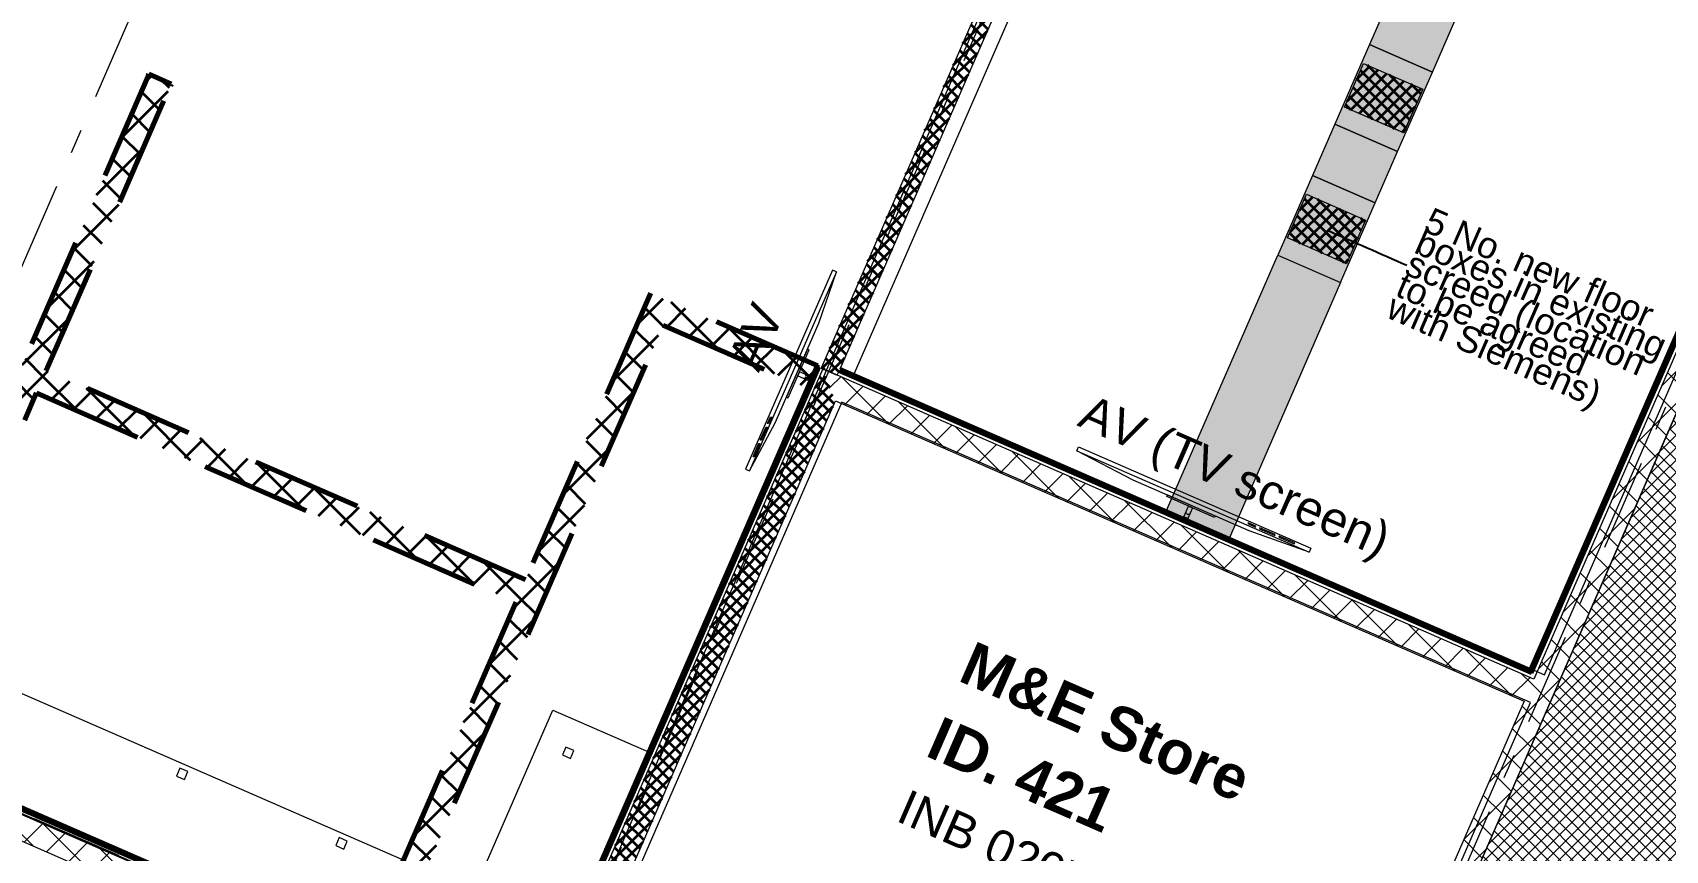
# Model space of a CAD drawing. Header units: millimetres. Extents: x -99530 to 1067232, y -97212 to 137997.
# Drawn here: x 998482 to 1007882, y 3799 to 8505 of the extents above; entities that cross this region are included whole.
import ezdxf
from ezdxf.enums import TextEntityAlignment as Align

# ---------------------------------------------------------------- set-up
doc = ezdxf.new("R2010")
doc.units = ezdxf.units.MM
doc.header["$MEASUREMENT"] = 0
doc.linetypes.add('Double Dashed', pattern=[1093.611073, 529.166651, -211.666656, 141.111112, -211.666656])
doc.linetypes.add('Long Dashed', pattern=[1058.333302, 634.99999, -423.333311])
for name, color, linetype in [('A-15-MG_Structural_Grid', 7, 'Continuous'), ('A-25-M_Wall_Ext', 7, 'Continuous'), ('A-25-M_Wall_Int', 7, 'Continuous'), ('Demolished_A-25-M_Wall_Int', 7, 'Continuous'), ('New_A-05-M_Gross_Int_Siemens', 7, 'Continuous'), ('New_A-25-M_Wall_Int', 7, 'Continuous')]:
    doc.layers.add(name, color=color, linetype=linetype)
for name, color, linetype, lineweight, true_color in [('A-15-MG_Structural_Grid_Pen_No__163', 7, 'Continuous', 0, 0x750077), ('A-25-M_Wall_Int_Pen_No__102', 7, 'Continuous', 15, 0xcccccc), ('A-25-M_Wall_Int_Pen_No__107', 7, 'Continuous', 15, 0xa6a6a6), ('New_A-05-M_Gross_Int_Siemens_Pen_No__74', 7, 'Continuous', 20, 0x606060), ('New_A-25-M_Wall_Int_Pen_No__27', 7, 'Continuous', 50, 0x2a2a2a)]:
    doc.layers.add(name, color=color, linetype=linetype, lineweight=lineweight, true_color=true_color)
for name, color, linetype, lineweight in [('A-25-M_Wall_Ext_Pen_No__4', 7, 'Continuous', 20), ('A-25-M_Wall_Ext_Pen_No__89', 8, 'Continuous', 20), ('A-25-M_Wall_Int_Pen_No__1', 7, 'Continuous', 13), ('A-25-M_Wall_Int_Pen_No__87', 8, 'Continuous', 20), ('A-95-H_Fill_Plan_FloorTrunking_Pen_No__1', 7, 'Continuous', 13), ('A-95-H_Fill_Plan_FloorTrunking_Pen_No__101', 252, 'Continuous', 15), ('Demolished_A-25-M_Wall_Int_Pen_No__175', 1, 'Continuous', 35), ('Demolished_A-25-M_Wall_Int_Pen_No__177', 1, 'Continuous', 70), ('New_A-25-M_Wall_Int_Pen_No__1', 7, 'Continuous', 13), ('New_A-25-M_Wall_Int_Pen_No__155', 5, 'Continuous', 35), ('New_A-95-H_Fill_Plan_FloorTrunking_Pen_No__1', 7, 'Continuous', 13), ('New_A-95-H_Fill_Plan_FloorTrunking_Pen_No__155', 5, 'Continuous', 35), ('New_A-95-P_Text_1_50_GA_Pen_No__1', 7, 'Continuous', 13), ('New_A-95-P_Text_1_50_GA_Pen_No__85', 8, 'Continuous', 20), ('New_ArchiCAD Zone Stamps_Pen_No__6', 7, 'Continuous', 35), ('New_ArchiCAD Zone Stamps_Pen_No__9', 7, 'Continuous', 13)]:
    doc.layers.add(name, color=color, linetype=linetype, lineweight=lineweight)
doc.styles.add('GENERATED_STYLE_1', font='')
doc.styles.add('GENERATED_STYLE_3', font='')
doc.styles.add('GENERATED_STYLE_4', font='')
doc.styles.get('GENERATED_STYLE_1').set_extended_font_data('Arial', bold=True)
doc.styles.get('GENERATED_STYLE_3').set_extended_font_data('Arial')
doc.styles.get('GENERATED_STYLE_4').set_extended_font_data('Swis721 BT')
doc.dimstyles.new('GENERATED_STYLE__2', dxfattribs={"dimtxt": 0.18, "dimasz": 182.4, "dimexe": 0.18, "dimexo": 0.0625, "dimgap": 0.09, "dimtad": 0, "dimtih": 1, "dimtoh": 1, "dimdec": 4, "dimzin": 0, "dimdsep": 46, "dimcen": 0.09, "dimadec": 0, "dimazin": 0, "dimtfac": 1, "dimtdec": 4, "dimtmove": 0, "dimatfit": 3, "dimldrblk": 'ARROWHEAD_5', "dimfxl": 1, "dimtolj": 1, "dimtzin": 0, "dimarcsym": 0})
pattern_1 = [(45, (976938, 0), (-35.35534, 35.35534), []), (135, (976938, 0), (35.35534, 35.35534), [])]
pattern_2 = [(45, (976938, 0), (-91.9239, 91.9239), []), (135, (976938, 0), (91.9239, 91.9239), [])]

# ---------------------------------------------------------------- blocks, each defined once
blk = doc.blocks.new('Meeting Room_INB 0202_48_3', base_point=(1006931.7, 8916.2))
at = {"layer": 'New_A-05-M_Gross_Int_Siemens_Pen_No__74', "linetype": 'Continuous'}
for p, q in [((1006106.4, 13178.4), (1003212.8, 6542.4)), ((1007186.4, 4809.7), (1010080, 11445.7)), ((1003212.8, 6542.4), (1007186.4, 4809.7))]:
    blk.add_line(p, q, dxfattribs=at)
at = {"layer": 'New_ArchiCAD Zone Stamps_Pen_No__6'}
for tag, height, style, p in [('ROOM_NAME', 250, 'GENERATED_STYLE_1', (1006308.5, 10384.4)), ('zoneNameLine2', 250, 'GENERATED_STYLE_1', (1006120.1, 9952.3)), ('ROOM_NUMBER', 200, 'GENERATED_STYLE_3', (1005931.7, 9531.6)), ('measuredAreaCode', 200, 'GENERATED_STYLE_3', (1005774.6, 9171.5)), ('DUMMY_649', 200, 'GENERATED_STYLE_3', (1006082, 9037.4)), ('DUMMY_650', 200, 'GENERATED_STYLE_3', (1006571.4, 8824)), ('DUMMY_651', 133.3, 'GENERATED_STYLE_3', (1006850.7, 8717.5))]:
    blk.add_attdef(tag, text='', height=height, rotation=336.44041, dxfattribs=dict(at, style=style)).set_placement(p, align=Align.TOP_LEFT)
blk = doc.blocks.new('M&E Store_INB 0207_49_3', base_point=(1004237, 3664.8))
at = {"layer": 'New_A-05-M_Gross_Int_Siemens_Pen_No__74', "linetype": 'Continuous'}
for p, q in [((1003140.9, 6377.4), (1001519.7, 2659.5)), ((1007105.3, 4648.7), (1003140.9, 6377.4)), ((1005484.1, 930.8), (1007105.3, 4648.7))]:
    blk.add_line(p, q, dxfattribs=at)
at = {"layer": 'New_ArchiCAD Zone Stamps_Pen_No__6'}
for tag, height, style, p in [('ROOM_NAME', 250, 'GENERATED_STYLE_1', (1003901.8, 5007.4)), ('zoneNameLine2', 250, 'GENERATED_STYLE_1', (1003713.3, 4575.3)), ('ROOM_NUMBER', 200, 'GENERATED_STYLE_3', (1003524.9, 4154.6)), ('measuredAreaCode', 200, 'GENERATED_STYLE_3', (1003367.9, 3794.5)), ('DUMMY_649', 200, 'GENERATED_STYLE_3', (1003675.3, 3660.4)), ('DUMMY_650', 200, 'GENERATED_STYLE_3', (1004164.6, 3447.1)), ('DUMMY_651', 133.3, 'GENERATED_STYLE_3', (1004443.9, 3340.5))]:
    blk.add_attdef(tag, text='', height=height, rotation=336.44041, dxfattribs=dict(at, style=style)).set_placement(p, align=Align.TOP_LEFT)
blk = doc.blocks.new('Siemens Lounge_INB 0201_50_3', base_point=(998963, 10315.2))
at = {"layer": 'New_A-05-M_Gross_Int_Siemens_Pen_No__74', "linetype": 'Continuous'}
for p, q in [((1001391.4, 2715.5), (1005868, 13080.2)), ((997265.3, 4514.6), (1001391.4, 2715.5))]:
    blk.add_line(p, q, dxfattribs=at)
at = {"layer": 'New_ArchiCAD Zone Stamps_Pen_No__6'}
for tag, height, style, p in [('ROOM_NAME', 250, 'GENERATED_STYLE_1', (998165, 11859.6)), ('zoneNameLine2', 250, 'GENERATED_STYLE_1', (997976.6, 11427.5)), ('ROOM_NUMBER', 200, 'GENERATED_STYLE_3', (997788.1, 11006.8)), ('measuredAreaCode', 200, 'GENERATED_STYLE_3', (997631.1, 10646.7)), ('DUMMY_649', 200, 'GENERATED_STYLE_3', (997938.5, 10512.7)), ('DUMMY_650', 200, 'GENERATED_STYLE_3', (998567.7, 10238.3)), ('DUMMY_651', 133.3, 'GENERATED_STYLE_3', (998847, 10131.8))]:
    blk.add_attdef(tag, text='', height=height, rotation=336.44041, dxfattribs=dict(at, style=style)).set_placement(p, align=Align.TOP_LEFT)
blk = doc.blocks.new('Workshop_INB 0206_68_3', base_point=(1018741.5, 2737))
at = {"layer": 'New_A-05-M_Gross_Int_Siemens_Pen_No__74', "linetype": 'Continuous'}
blk.add_line((1010088.4, 11230.1), (1005576.4, 882.5), dxfattribs=at)
at = {"layer": 'New_ArchiCAD Zone Stamps_Pen_No__9'}
for tag, height, style, p in [('ROOM_NAME', 250, 'GENERATED_STYLE_1', (1018435.4, 4067)), ('zoneNameLine2', 250, 'GENERATED_STYLE_1', (1018247, 3634.8)), ('ROOM_NUMBER', 200, 'GENERATED_STYLE_3', (1018058.6, 3214.1)), ('measuredAreaCode', 200, 'GENERATED_STYLE_3', (1017901.5, 2854)), ('DUMMY_649', 200, 'GENERATED_STYLE_3', (1018208.9, 2720)), ('DUMMY_650', 200, 'GENERATED_STYLE_3', (1018838.1, 2445.6)), ('DUMMY_651', 133.3, 'GENERATED_STYLE_3', (1019117.4, 2339.1))]:
    blk.add_attdef(tag, text='', height=height, rotation=336.44041, dxfattribs=dict(at, style=style)).set_placement(p, align=Align.TOP_LEFT)
blk = doc.blocks.new('Slab_9_3', base_point=(996111.6, 5053.4))
at = {"layer": 'A-25-M_Wall_Ext_Pen_No__89', "linetype": 'Continuous', "flags": 128}
blk.add_lwpolyline([(996111.6, 5053.4), (996351.4, 5603.4), (1001024.5, 3565.7), (1001477.9, 4605.5), (1002027.8, 4365.7), (1001334.6, 2775.9)], close=True, dxfattribs=at)
blk = doc.blocks.new('Wall_125_3', base_point=(991379.8, 7072.9))
at = {"layer": 'A-25-M_Wall_Int_Pen_No__107', "linetype": 'Continuous'}
h = blk.add_hatch(dxfattribs=at)
h.set_pattern_fill('Concrete_Block_0003', color=256, style=0, pattern_type=2)
h.set_pattern_definition(pattern_2)
h.paths.add_polyline_path([(997262.4, 4507.8), (997206.4, 4379.5), (1003794.8, 1506.6), (1003850.8, 1635)])
h = blk.add_hatch(dxfattribs=at)
h.set_pattern_fill('Plaster_0003', color=256, style=0, pattern_type=2)
h.set_pattern_definition([(156.44035, (976938, 0), (69.2307, 158.7675), [0, -100]), (156.44035, (976857.55, -59.4), (69.2307, 158.7675), [0, -100])])
h.paths.add_polyline_path([(997206.4, 4379.5), (997186.4, 4333.7), (1003774.8, 1460.8), (1003794.8, 1506.6)])
at = {"layer": 'A-25-M_Wall_Int_Pen_No__1', "linetype": 'Continuous'}
blk.add_line((1003794.8, 1506.6), (997206.4, 4379.5), dxfattribs=at)
at = {"layer": 'A-25-M_Wall_Int_Pen_No__1', "linetype": 'Continuous', "flags": 128}
blk.add_lwpolyline([(1001355.3, 2723.1), (997262.4, 4507.8)], dxfattribs=at)
blk = doc.blocks.new('Wall_126_3', base_point=(1005448, 938.5))
at = {"layer": 'A-25-M_Wall_Int_Pen_No__107', "linetype": 'Continuous'}
h = blk.add_hatch(dxfattribs=at)
h.set_pattern_fill('Concrete_Block_0003', color=256, style=0, pattern_type=2)
h.set_pattern_definition(pattern_2)
h.paths.add_polyline_path([(1010034.8, 11457.3), (1006665.1, 3729.5), (1006793.4, 3673.6), (1010163.1, 11401.3)])
at = {"layer": 'A-25-M_Wall_Int_Pen_No__1', "linetype": 'Continuous', "flags": 128}
for points in [[(1006793.4, 3673.6), (1010163.1, 11401.3)], [(1010034.8, 11457.3), (1007125.2, 4784.7)], [(1007069.2, 4656.3), (1006665.1, 3729.5)]]:
    blk.add_lwpolyline(points, dxfattribs=at)
blk = doc.blocks.new('Wall_127_3', base_point=(1006024.3, 13205.7))
at = {"layer": 'New_A-25-M_Wall_Int_Pen_No__155', "linetype": 'Continuous'}
h = blk.add_hatch(dxfattribs=at)
h.set_pattern_fill('Grid_5x5_Diagonal_0003', color=256, style=0, pattern_type=2)
h.set_pattern_definition(pattern_1)
h.paths.add_polyline_path([(1003021.4, 6574.1), (1003035.1, 6568.1), (1003036.1, 6567.7), (1003045.2, 6563.7), (1003091.1, 6543.7), (1003100.2, 6539.7), (1003101.1, 6539.3), (1003114.9, 6533.3), (1004670, 10099.7), (1004656.3, 10105.7), (1004655.3, 10106.1), (1004646.2, 10110.1), (1004633.3, 10115.7), (1004600.3, 10130.1), (1004591.2, 10134.1), (1004590.3, 10134.5), (1004587.5, 10135.7), (1004576.5, 10140.5)])
at = {"layer": 'New_A-25-M_Wall_Int_Pen_No__1', "linetype": 'Continuous', "flags": 128}
for points in [[(1004576.5, 10140.5), (1003021.4, 6574.1)], [(1003130.9, 6570), (1004670, 10099.7)], [(1003021.4, 6574.1), (1003035.1, 6568.1)], [(1003035.1, 6568.1), (1003036.1, 6567.7)], [(1003036.1, 6567.7), (1003045.2, 6563.7)], [(1003045.2, 6563.7), (1003091.1, 6543.7)], [(1003091.1, 6543.7), (1003100.2, 6539.7)], [(1003100.2, 6539.7), (1003101.1, 6539.3)], [(1003101.1, 6539.3), (1003114.9, 6533.3)], [(1003114.9, 6533.3), (1003124.9, 6556.3)]]:
    blk.add_lwpolyline(points, dxfattribs=at)
blk = doc.blocks.new('Wall_139_3', base_point=(1003104.8, 6385))
at = {"layer": 'A-25-M_Wall_Int_Pen_No__107', "linetype": 'Continuous'}
h = blk.add_hatch(dxfattribs=at)
h.set_pattern_fill('Concrete_Block_0003', color=256, style=0, pattern_type=2)
h.set_pattern_definition(pattern_2)
h.paths.add_polyline_path([(1003104.8, 6385), (1007069.2, 4656.3), (1007125.2, 4784.7), (1003032.4, 6569.3)])
at = {"layer": 'A-25-M_Wall_Int_Pen_No__1', "linetype": 'Continuous', "flags": 128}
for points in [[(1007125.2, 4784.7), (1003032.4, 6569.3)], [(1003104.8, 6385), (1007069.2, 4656.3)]]:
    blk.add_lwpolyline(points, dxfattribs=at)
blk = doc.blocks.new('Wall_150_3', base_point=(997473, 4415.2))
at = {"layer": 'Demolished_A-25-M_Wall_Int_Pen_No__175', "linetype": 'Continuous'}
h = blk.add_hatch(dxfattribs=at)
h.set_pattern_fill('Concrete_Block_0003', color=256, style=0, pattern_type=2)
h.set_pattern_definition(pattern_2)
h.paths.add_polyline_path([(999151.7, 8265.1), (998308.4, 6331), (998436.7, 6275.1), (999280.1, 8209.1)])
at = {"layer": 'Demolished_A-25-M_Wall_Int_Pen_No__177', "linetype": 'Long Dashed'}
for p, q in [((999151.7, 8265.1), (999146.9, 8254.1)), ((999280.1, 8209.1), (999151.7, 8265.1)), ((999280.1, 8209.1), (999275.3, 8198.1))]:
    blk.add_line(p, q, dxfattribs=at)
at = {"layer": 'Demolished_A-25-M_Wall_Int_Pen_No__177', "linetype": 'Long Dashed', "flags": 128}
for points in [[(999151.7, 8265.1), (998308.4, 6331)], [(998560.6, 6559.2), (999280.1, 8209.1)], [(998436.7, 6275.1), (998504.6, 6430.8)]]:
    blk.add_lwpolyline(points, dxfattribs=at)
blk = doc.blocks.new('Wall_151_3', base_point=(998432.3, 6615.1))
at = {"layer": 'Demolished_A-25-M_Wall_Int_Pen_No__175', "linetype": 'Continuous'}
h = blk.add_hatch(dxfattribs=at)
h.set_pattern_fill('Concrete_Block_0003', color=256, style=0, pattern_type=2)
h.set_pattern_definition(pattern_2)
h.paths.add_polyline_path([(998504.6, 6430.8), (1001263.7, 5227.7), (1001319.7, 5356.1), (998560.6, 6559.2)])
at = {"layer": 'Demolished_A-25-M_Wall_Int_Pen_No__177', "linetype": 'Long Dashed', "flags": 128}
for points in [[(1001319.7, 5356.1), (998560.6, 6559.2)], [(998504.6, 6430.8), (1001263.7, 5227.7)]]:
    blk.add_lwpolyline(points, dxfattribs=at)
blk = doc.blocks.new('Wall_152_3', base_point=(1000360.4, 3156.2))
at = {"layer": 'Demolished_A-25-M_Wall_Int_Pen_No__175', "linetype": 'Continuous'}
h = blk.add_hatch(dxfattribs=at)
h.set_pattern_fill('Concrete_Block_0003', color=256, style=0, pattern_type=2)
h.set_pattern_definition(pattern_2)
h.paths.add_polyline_path([(1000488.8, 3100.2), (1002111.6, 6821.8), (1002039.2, 7006.1), (1000360.4, 3156.2)])
at = {"layer": 'Demolished_A-25-M_Wall_Int_Pen_No__177', "linetype": 'Long Dashed', "flags": 128}
for points in [[(1002039.2, 7006.1), (1001319.7, 5356.1)], [(1000488.8, 3100.2), (1002111.6, 6821.8)], [(1001263.7, 5227.7), (1000360.4, 3156.2)], [(1000360.4, 3156.2), (1000488.8, 3100.2)]]:
    blk.add_lwpolyline(points, dxfattribs=at)
blk = doc.blocks.new('Wall_153_3', base_point=(1002039.2, 7006.1))
at = {"layer": 'Demolished_A-25-M_Wall_Int_Pen_No__175', "linetype": 'Continuous'}
h = blk.add_hatch(dxfattribs=at)
h.set_pattern_fill('Concrete_Block_0003', color=256, style=0, pattern_type=2)
h.set_pattern_definition(pattern_2)
h.paths.add_polyline_path([(1002111.6, 6821.8), (1002945.7, 6458.1), (1003001.7, 6586.4), (1002039.2, 7006.1)])
at = {"layer": 'Demolished_A-25-M_Wall_Int_Pen_No__177', "linetype": 'Long Dashed', "flags": 128}
for points in [[(1003001.7, 6586.4), (1002039.2, 7006.1)], [(1002111.6, 6821.8), (1002945.7, 6458.1)], [(1002945.7, 6458.1), (1003001.7, 6586.4)]]:
    blk.add_lwpolyline(points, dxfattribs=at)
blk = doc.blocks.new('Wall_168_3', base_point=(1003104.8, 6385))
at = {"layer": 'New_A-25-M_Wall_Int_Pen_No__155', "linetype": 'Continuous'}
h = blk.add_hatch(dxfattribs=at)
h.set_pattern_fill('Grid_5x5_Diagonal_0003', color=256, style=0, pattern_type=2)
h.set_pattern_definition(pattern_1)
h.paths.add_polyline_path([(1003032.4, 6569.3), (1001355.3, 2723.1), (1001483.6, 2667.2), (1003104.8, 6385)])
at = {"layer": 'New_A-25-M_Wall_Int_Pen_No__1', "linetype": 'Continuous', "flags": 128}
for points in [[(1003032.4, 6569.3), (1001355.3, 2723.1)], [(1001483.6, 2667.2), (1003104.8, 6385)], [(1001355.3, 2723.1), (1001483.6, 2667.2)]]:
    blk.add_lwpolyline(points, dxfattribs=at)
blk = doc.blocks.new('Wall_253_3', base_point=(1010011.8, 11467.3))
at = {"layer": 'New_A-25-M_Wall_Int_Pen_No__155', "linetype": 'Continuous'}
h = blk.add_hatch(dxfattribs=at)
h.set_pattern_fill('Grid_5x5_Diagonal_0003', color=256, style=0, pattern_type=2)
h.set_pattern_definition(pattern_1)
h.paths.add_polyline_path([(1009998.1, 11473.3), (1007104.5, 4837.3), (1007112.2, 4817.6), (1010011.8, 11467.3)])
at = {"layer": 'New_A-25-M_Wall_Int_Pen_No__27', "linetype": 'Continuous', "flags": 128}
for points in [[(1009998.1, 11473.3), (1007104.5, 4837.3)], [(1007112.2, 4817.6), (1010011.8, 11467.3)]]:
    blk.add_lwpolyline(points, dxfattribs=at)
blk = doc.blocks.new('Wall_259_3', base_point=(1003009.5, 6579.3))
at = {"layer": 'New_A-25-M_Wall_Int_Pen_No__155', "linetype": 'Continuous'}
h = blk.add_hatch(dxfattribs=at)
h.set_pattern_fill('Grid_5x5_Diagonal_0003', color=256, style=0, pattern_type=2)
h.set_pattern_definition(pattern_1)
h.paths.add_polyline_path([(1002995.7, 6585.3), (1001334.6, 2775.8), (1001342.3, 2756), (1003009.5, 6579.3)])
at = {"layer": 'New_A-25-M_Wall_Int_Pen_No__27', "linetype": 'Continuous', "flags": 128}
for points in [[(1002995.7, 6585.3), (1001334.6, 2775.8)], [(1003009.5, 6579.3), (1002995.7, 6585.3)], [(1001342.3, 2756), (1003009.5, 6579.3)]]:
    blk.add_lwpolyline(points, dxfattribs=at)
blk = doc.blocks.new('Wall_260_3', base_point=(1003124.9, 6556.3))
at = {"layer": 'New_A-25-M_Wall_Int_Pen_No__155', "linetype": 'Continuous'}
h = blk.add_hatch(dxfattribs=at)
h.set_pattern_fill('Grid_5x5_Diagonal_0003', color=256, style=0, pattern_type=2)
h.set_pattern_definition(pattern_1)
h.paths.add_polyline_path([(1003124.9, 6556.3), (1007112.2, 4817.6), (1007104.5, 4837.3), (1003130.9, 6570)])
at = {"layer": 'New_A-25-M_Wall_Int_Pen_No__27', "linetype": 'Continuous', "flags": 128}
for points in [[(1003124.9, 6556.3), (1007112.2, 4817.6)], [(1007104.5, 4837.3), (1003130.9, 6570)]]:
    blk.add_lwpolyline(points, dxfattribs=at)
blk = doc.blocks.new('Wall_270_3', base_point=(999330.3, 4271.6))
at = {"layer": 'A-25-M_Wall_Int_Pen_No__87', "linetype": 'Continuous', "flags": 128}
for points in [[(999330.3, 4271.6), (999310.4, 4225.7)], [(999376.2, 4251.6), (999330.3, 4271.6)], [(999356.2, 4205.8), (999376.2, 4251.6)], [(999310.4, 4225.7), (999356.2, 4205.8)]]:
    blk.add_lwpolyline(points, dxfattribs=at)
blk = doc.blocks.new('Wall_271_3', base_point=(1000247, 3871.9))
at = {"layer": 'A-25-M_Wall_Int_Pen_No__87', "linetype": 'Continuous', "flags": 128}
for points in [[(1000247, 3871.9), (1000227, 3826)], [(1000292.8, 3851.9), (1000247, 3871.9)], [(1000227, 3826), (1000272.8, 3806.1)], [(1000272.8, 3806.1), (1000292.8, 3851.9)]]:
    blk.add_lwpolyline(points, dxfattribs=at)
blk = doc.blocks.new('Wall_272_3', base_point=(1001552.7, 4393.4))
at = {"layer": 'A-25-M_Wall_Int_Pen_No__87', "linetype": 'Continuous', "flags": 128}
for points in [[(1001552.7, 4393.4), (1001532.7, 4347.6)], [(1001532.7, 4347.6), (1001578.6, 4327.6)], [(1001598.5, 4373.5), (1001552.7, 4393.4)], [(1001578.6, 4327.6), (1001598.5, 4373.5)]]:
    blk.add_lwpolyline(points, dxfattribs=at)
blk = doc.blocks.new('Wall_282_3', base_point=(991903.7, 6872.1))
at = {"layer": 'New_A-25-M_Wall_Int_Pen_No__155', "linetype": 'Continuous'}
h = blk.add_hatch(dxfattribs=at)
h.set_pattern_fill('Grid_5x5_Diagonal_0003', color=256, style=0, pattern_type=2)
h.set_pattern_definition(pattern_1)
h.paths.add_polyline_path([(991903.7, 6872.1), (1001342.3, 2756), (1001334.6, 2775.8), (991923.5, 6879.8)])
at = {"layer": 'New_A-25-M_Wall_Int_Pen_No__27', "linetype": 'Continuous', "flags": 128}
for points in [[(991903.7, 6872.1), (1001342.3, 2756)], [(1001334.6, 2775.8), (991923.5, 6879.8)]]:
    blk.add_lwpolyline(points, dxfattribs=at)
blk = doc.blocks.new('Standard grid marker')
at = {"layer": 'A-15-MG_Structural_Grid_Pen_No__163', "linetype": 'Double Dashed'}
blk.add_line((1000, 0), (29726, 0), dxfattribs=at)
at = {"layer": 'A-15-MG_Structural_Grid_Pen_No__163', "style": 'GENERATED_STYLE_4'}
for tag, p in [('AC_MarkerText_1_0', (-500, 41.2)), ('AC_MarkerText_1_1', (31226, 41.2))]:
    blk.add_attdef(tag, text='', height=350, rotation=90, dxfattribs=at).set_placement(p, align=Align.MIDDLE_CENTER)
blk = doc.blocks.new('Flat Panel TV 19_2')
at = {"layer": 'A-25-M_Wall_Ext_Pen_No__4', "linetype": 'Continuous'}
for p, q in [((640, 137.5), (610, 137.5)), ((610, 137.5), (610, 127.5)), ((610, 127.5), (640, 127.5)), ((637.5, 127.5), (612.5, 127.5)), ((612.5, 127.5), (612.5, 60)), ((637.5, 60), (637.5, 127.5)), ((640, 127.5), (640, 137.5)), ((312.5, 50), (0, 25)), ((0, 25), (0, 0)), ((0, 25), (1250, 25)), ((0, 0), (1250, 0)), ((937.5, 50), (312.5, 50)), ((775, 60), (475, 60)), ((475, 60), (475, 50)), ((475, 50), (775, 50)), ((612.5, 60), (637.5, 60)), ((775, 50), (775, 60)), ((916.7, 10), (916.7, 16.2)), ((916.7, 16.2), (958.3, 16.2)), ((958.3, 10), (916.7, 10)), ((1250, 25), (937.5, 50)), ((958.3, 16.2), (958.3, 10)), ((979.2, 10), (979.2, 16.2)), ((979.2, 16.2), (1062.5, 16.2)), ((1062.5, 10), (979.2, 10)), ((1062.5, 16.2), (1062.5, 10)), ((1083.3, 10), (1083.3, 16.2)), ((1083.3, 16.2), (1166.7, 16.2)), ((1166.7, 10), (1083.3, 10)), ((1166.7, 16.2), (1166.7, 10)), ((1250, 0), (1250, 25))]:
    blk.add_line(p, q, dxfattribs=at)
blk.add_arc((625, 93.8), 12.5, 0, 180, dxfattribs=at)
blk = doc.blocks.new('Flat Panel TV 19')
at = {"layer": 'A-25-M_Wall_Ext_Pen_No__4', "linetype": 'Continuous'}
for p, q in [((744.5, 137.5), (714.5, 137.5)), ((714.5, 137.5), (714.5, 127.5)), ((714.5, 127.5), (744.5, 127.5)), ((742, 127.5), (717, 127.5)), ((717, 127.5), (717, 60)), ((742, 60), (742, 127.5)), ((744.5, 127.5), (744.5, 137.5)), ((364.7, 50), (0, 25)), ((0, 25), (0, 0)), ((0, 25), (1459, 25)), ((0, 0), (1459, 0)), ((1094.2, 50), (364.7, 50)), ((879.5, 60), (579.5, 60)), ((579.5, 60), (579.5, 50)), ((579.5, 50), (879.5, 50)), ((717, 60), (742, 60)), ((879.5, 50), (879.5, 60)), ((1069.9, 10), (1069.9, 16.2)), ((1069.9, 16.2), (1118.5, 16.2)), ((1118.5, 10), (1069.9, 10)), ((1459, 25), (1094.2, 50)), ((1118.5, 16.2), (1118.5, 10)), ((1142.9, 10), (1142.9, 16.2)), ((1142.9, 16.2), (1240.1, 16.2)), ((1240.1, 10), (1142.9, 10)), ((1240.1, 16.2), (1240.1, 10)), ((1264.4, 10), (1264.4, 16.2)), ((1264.4, 16.2), (1361.7, 16.2)), ((1361.7, 10), (1264.4, 10)), ((1361.7, 16.2), (1361.7, 10)), ((1459, 0), (1459, 25))]:
    blk.add_line(p, q, dxfattribs=at)
blk.add_arc((729.5, 93.8), 12.5, 0, 180, dxfattribs=at)
blk = doc.blocks.new('ARROWHEAD_5')
at = {"color": 0, "linetype": 'Continuous', "lineweight": 0}
blk.add_line((0, 0), (-1, 0), dxfattribs=at)
blk.add_solid([(-1, 0.2679), (0, 0), (-1, -0.2679), (-1, 0.2679)], dxfattribs=at)
blk = doc.blocks.new('Standard grid marker_3')
at = {"layer": 'A-15-MG_Structural_Grid_Pen_No__163', "linetype": 'Double Dashed'}
blk.add_line((1000, 0), (74254.8, 0), dxfattribs=at)
at = {"layer": 'A-15-MG_Structural_Grid_Pen_No__163', "style": 'GENERATED_STYLE_4'}
for tag, p in [('AC_MarkerText_1_0', (-500, 43.4)), ('AC_MarkerText_1_1', (75754.8, 43.4))]:
    blk.add_attdef(tag, text='', height=350, rotation=360, dxfattribs=at).set_placement(p, align=Align.MIDDLE_CENTER)

msp = doc.modelspace()

# ---------------------------------------------------------------- hatches: boundary and pattern name
at = {"layer": 'A-25-M_Wall_Int_Pen_No__102', "linetype": 'Continuous'}
h = msp.add_hatch(dxfattribs=at)
h.set_pattern_fill('Grid_5x5_Diagonal_0003', color=256, style=0, pattern_type=2)
h.set_pattern_definition(pattern_1)
h.paths.add_polyline_path([(1021706.3, -19356.4), (1026468.7, -8434.9), (1005500.4, 708.3), (1010078, 11206.2), (1051211.5, -6730.2), (1041871.5, -28149.5)])
at = {"layer": 'A-95-H_Fill_Plan_FloorTrunking_Pen_No__101', "linetype": 'Continuous', "lineweight": 0, "true_color": 0x727272}
for points in [[(1006178.9, 8436), (1006540.9, 8278.1), (1006669.6, 8573.3), (1006307.6, 8731.1)], [(1006341.1, 7819.8), (1006540.9, 8278.1), (1006178.9, 8436), (1005979, 7977.7)], [(1005850.3, 7682.5), (1006212.4, 7524.6), (1006341.1, 7819.8), (1005979, 7977.7)], [(1006012.5, 7066.3), (1006212.4, 7524.6), (1005850.3, 7682.5), (1005650.5, 7224.2)], [(1005002.2, 5737.6), (1005650.5, 7224.2), (1006012.5, 7066.3), (1005364.3, 5579.8)]]:
    msp.add_hatch(color=8, dxfattribs=at).paths.add_polyline_path(points)
at = {"layer": 'New_A-95-H_Fill_Plan_FloorTrunking_Pen_No__155', "linetype": 'Continuous'}
h = msp.add_hatch(dxfattribs=at)
h.set_pattern_fill('Grid_5x5_Diagonal_0003', color=256, style=0, pattern_type=2)
h.set_pattern_definition(pattern_1)
h.paths.add_polyline_path([(1006144.4, 8327.7), (1006485.3, 8179.1), (1006375.8, 7927.9), (1006034.8, 8076.6)])
h = msp.add_hatch(dxfattribs=at)
h.set_pattern_fill('Grid_5x5_Diagonal_0003', color=256, style=0, pattern_type=2)
h.set_pattern_definition(pattern_1)
h.paths.add_polyline_path([(1006375.6, 7928), (1006034.8, 8076.6), (1006144.4, 8327.7), (1006485.1, 8179.2)])
h = msp.add_hatch(dxfattribs=at)
h.set_pattern_fill('Grid_5x5_Diagonal_0003', color=256, style=0, pattern_type=2)
h.set_pattern_definition(pattern_1)
h.paths.add_polyline_path([(1005815.8, 7574.3), (1006156.8, 7425.6), (1006047.3, 7174.4), (1005706.3, 7323.1)])
h = msp.add_hatch(dxfattribs=at)
h.set_pattern_fill('Grid_5x5_Diagonal_0003', color=256, style=0, pattern_type=2)
h.set_pattern_definition(pattern_1)
h.paths.add_polyline_path([(1006047, 7174.5), (1005706.3, 7323.1), (1005815.8, 7574.3), (1006156.6, 7425.7)])

# ---------------------------------------------------------------- linework, layer by layer
at = {"layer": 'A-95-H_Fill_Plan_FloorTrunking_Pen_No__1', "linetype": 'Continuous', "flags": 128}
for points in [[(1006178.9, 8436), (1006540.9, 8278.1), (1006669.6, 8573.3), (1006307.6, 8731.1)], [(1006341.1, 7819.8), (1006540.9, 8278.1), (1006178.9, 8436), (1005979, 7977.7)], [(1005850.3, 7682.5), (1006212.4, 7524.6), (1006341.1, 7819.8), (1005979, 7977.7)], [(1006012.5, 7066.3), (1006212.4, 7524.6), (1005850.3, 7682.5), (1005650.5, 7224.2)], [(1005002.2, 5737.6), (1005650.5, 7224.2), (1006012.5, 7066.3), (1005364.3, 5579.8)]]:
    msp.add_lwpolyline(points, close=True, dxfattribs=at)
at = {"layer": 'New_A-95-H_Fill_Plan_FloorTrunking_Pen_No__1', "linetype": 'Continuous', "flags": 128}
for points in [[(1006144.4, 8327.7), (1006485.3, 8179.1), (1006375.8, 7927.9), (1006034.8, 8076.6)], [(1006375.6, 7928), (1006034.8, 8076.6), (1006144.4, 8327.7), (1006485.1, 8179.2)], [(1005815.8, 7574.3), (1006156.8, 7425.6), (1006047.3, 7174.4), (1005706.3, 7323.1)], [(1006047, 7174.5), (1005706.3, 7323.1), (1005815.8, 7574.3), (1006156.6, 7425.7)]]:
    msp.add_lwpolyline(points, close=True, dxfattribs=at)

# ---------------------------------------------------------------- block references
at = {"layer": 'A-15-MG_Structural_Grid', "color": 8, "linetype": 'Continuous', "lineweight": 15, "zscale": 1000}
for name, p, rotation in [('Standard grid marker', (1002952.6, 17557.1), 246.440411583993), ('Standard grid marker', (1007077.5, 15758.5), 246.440411583993), ('Standard grid marker', (1011202.4, 13959.8), 246.440411583993), ('Standard grid marker_3', (980533.3, 11813.5), 336.440411583993)]:
    msp.add_blockref(name, p, dxfattribs=dict(at, rotation=rotation))
at = {"layer": 'A-25-M_Wall_Ext', "color": 251, "linetype": 'Continuous', "lineweight": 20, "true_color": 0x606060, "zscale": 1000, "rotation": 246.4404115839923}
msp.add_blockref('Flat Panel TV 19_2', (1003086.8, 7138.3), dxfattribs=at)
at = {"layer": 'A-25-M_Wall_Ext', "color": 251, "linetype": 'Continuous', "lineweight": 20, "true_color": 0x606060, "xscale": -1, "zscale": 1000, "rotation": 156.4404115839909}
msp.add_blockref('Flat Panel TV 19', (1004504, 6121.3), dxfattribs=at)
at = {"layer": 'A-25-M_Wall_Ext', "color": 8, "linetype": 'Continuous', "lineweight": 20}
msp.add_blockref('Slab_9_3', (996111.6, 5053.4), dxfattribs=at)
at = {"layer": 'A-25-M_Wall_Int', "color": 250, "lineweight": 50, "true_color": 0x2a2a2a}
for name, p in [('Wall_126_3', (1005448, 938.5)), ('Wall_125_3', (991379.8, 7072.9)), ('Wall_139_3', (1003104.8, 6385)), ('Wall_272_3', (1001552.7, 4393.4)), ('Wall_270_3', (999330.3, 4271.6)), ('Wall_271_3', (1000247, 3871.9))]:
    msp.add_blockref(name, p, dxfattribs=at)
at = {"layer": 'Demolished_A-25-M_Wall_Int', "color": 1, "lineweight": 70}
for name, p in [('Wall_150_3', (997473, 4415.2)), ('Wall_152_3', (1000360.4, 3156.2)), ('Wall_153_3', (1002039.2, 7006.1)), ('Wall_151_3', (998432.3, 6615.1))]:
    msp.add_blockref(name, p, dxfattribs=at)
at = {"layer": 'New_A-05-M_Gross_Int_Siemens', "linetype": 'Continuous'}
for name, p in [('Siemens Lounge_INB 0201_50_3', (998963, 10315.2)), ('Meeting Room_INB 0202_48_3', (1006931.7, 8916.2)), ('Workshop_INB 0206_68_3', (1018741.5, 2737))]:
    msp.add_blockref(name, p, dxfattribs=at)
ref = msp.add_blockref('M&E Store_INB 0207_49_3', (1004237, 3664.8), dxfattribs=at)
ref.add_attrib('ROOM_NAME', 'M&E Store', dxfattribs={"layer": 'New_ArchiCAD Zone Stamps_Pen_No__6', "color": 7, "height": 250, "rotation": 336.44041, "style": 'GENERATED_STYLE_1'}).set_placement((1003901.8, 5007.4), align=Align.TOP_LEFT)
ref.add_attrib('ROOM_NUMBER', 'INB 0207', dxfattribs={"layer": 'New_ArchiCAD Zone Stamps_Pen_No__6', "color": 7, "height": 200, "rotation": 336.44041, "style": 'GENERATED_STYLE_3'}).set_placement((1003524.9, 4154.6), align=Align.TOP_LEFT)
ref.add_attrib('zoneNameLine2', 'ID. 421', dxfattribs={"layer": 'New_ArchiCAD Zone Stamps_Pen_No__6', "color": 7, "height": 250, "rotation": 336.44041, "style": 'GENERATED_STYLE_1'}).set_placement((1003713.3, 4575.3), align=Align.TOP_LEFT)
at = {"layer": 'New_A-25-M_Wall_Int', "color": 250, "lineweight": 50, "true_color": 0x2a2a2a}
for name, p in [('Wall_127_3', (1006024.3, 13205.7)), ('Wall_253_3', (1010011.8, 11467.3)), ('Wall_282_3', (991903.7, 6872.1)), ('Wall_259_3', (1003009.5, 6579.3)), ('Wall_168_3', (1003104.8, 6385)), ('Wall_260_3', (1003124.9, 6556.3))]:
    msp.add_blockref(name, p, dxfattribs=at)

# ---------------------------------------------------------------- texts
at = {"layer": 'New_A-95-P_Text_1_50_GA_Pen_No__1', "linetype": 'Continuous', "insert": (1006394.4, 7165.9), "char_height": 150, "width": 1578.513, "attachment_point": 4, "rotation": 336.44041, "line_spacing_factor": 0.540562, "style": 'GENERATED_STYLE_4'}
msp.add_mtext('\\A1;{\\fSwis721 BT|b0|i0|c0|p34;\\C5;5 No. new floor boxes in existing screed (location to be agreed with Siemens)}', dxfattribs=at)
at = {"layer": 'New_A-95-P_Text_1_50_GA_Pen_No__1', "linetype": 'Continuous', "char_height": 200, "attachment_point": 2, "style": 'GENERATED_STYLE_4'}
for s, insert, rotation in [('\\A1;{\\fSwis721 BT|b0|i0|c0|p34;\\C5;AV}', (1002553.2, 6794.3), 66.44041), ('\\A1;{\\fSwis721 BT|b0|i0|c0|p34;\\C5;AV (TV screen)}', (1005445.1, 6047.3), 336.44041)]:
    msp.add_mtext(s, dxfattribs=dict(at, insert=insert, rotation=rotation))

# ---------------------------------------------------------------- leaders
at = {"layer": 'New_A-95-P_Text_1_50_GA_Pen_No__85', "linetype": 'Continuous', "path_type": 1, "annotation_type": 0, "has_hookline": 1, "hookline_direction": 0, "text_width": 1564.3, "horizontal_direction": (0.916645, -0.399703, 0)}
msp.add_leader([(1005937.4, 7367.2), (1006394.3, 7165.9)], dimstyle='GENERATED_STYLE__2', dxfattribs=at)

doc.saveas('drawing.dxf')
